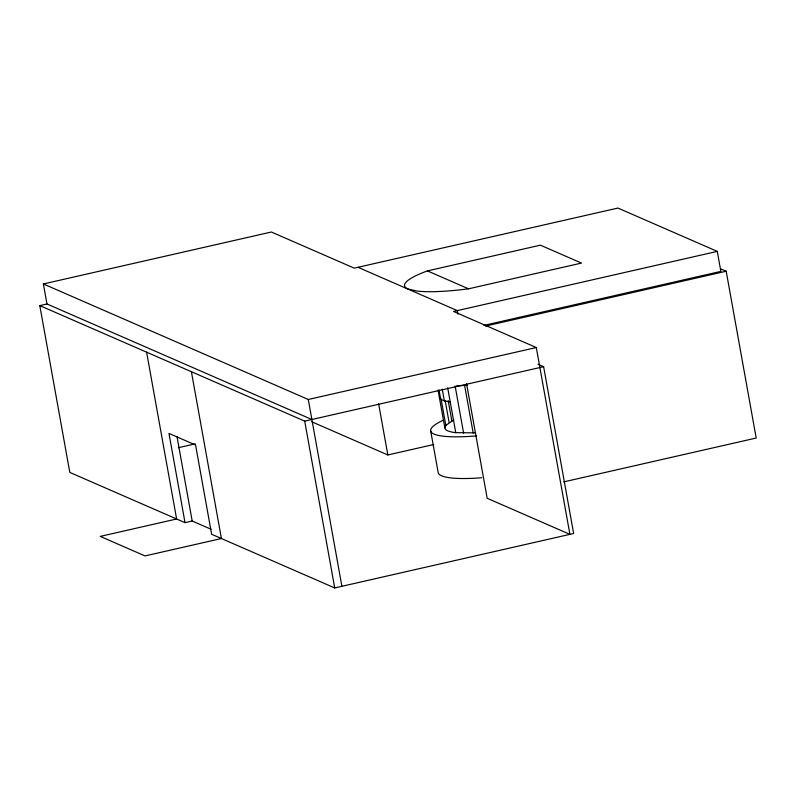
<?xml version="1.0" encoding="UTF-8"?>
<svg xmlns="http://www.w3.org/2000/svg" width="796" height="796" viewBox="0 0 796 796"><rect width="100%" height="100%" fill="white"/><g stroke="black" fill="none" stroke-linecap="round" stroke-linejoin="round"><path stroke-width="1.19" d="M475.63 432.895L455.76 432.646A72.376 12.696 -10.2 0 1 444.845 427.89L445.83 425.392L453.7 419.99M311.883 419.502L46.974 303.973L43.372 283.953L271.376 232.014L354.22 268.143L617.925 208.064L717.266 251.387L720.868 271.396L483.878 325.395M211.049 529.24L192.194 521.022L185.02 522.654L69.809 472.416L39.8 305.604L46.974 303.973M427.442 270.899L540.404 245.168L581.488 263.078L468.536 288.819A84.784 14.865 -10.2 0 1 416.835 291.028L407.97 288.978A84.784 14.865 -10.2 0 1 427.442 270.899L468.536 288.819M717.266 251.387L453.571 311.465L536.295 347.534L569.906 534.355L487.182 498.286L466.585 383.831M485.47 326.081L726.191 271.237L756.2 438.039L563.867 481.859M43.372 283.953L308.281 399.483L536.295 347.534M178.324 447.69L195.209 443.85M39.8 305.604L304.709 421.134L543.628 366.697L573.647 533.509L334.728 587.936L211.636 534.265L195.577 445.024L168.971 433.412L185.02 522.654M311.803 421.8L387.841 454.964L433.81 444.486M439.322 397.204L440.695 399.284L444.377 400.895L450.238 401.96M720.519 268.759L726.191 271.237M357.961 267.287L457.302 310.609L457.939 314.141M537.997 364.24L543.628 366.697M464.496 384.757L473.182 433.044M455.133 386.05L463.61 433.143M447.69 387.831L455.76 432.646M448.178 400.488L451.869 421.014M445.213 400.816L449.123 422.547M442.258 389.115L444.377 400.895M441.044 398.826L445.83 425.392M439.004 389.871L440.695 399.284M438.059 390.139L444.845 427.89M430.666 430.795L438.168 472.496A84.784 14.865 -10.2 0 0 481.799 477.769M378.637 403.821L387.841 454.964M308.281 399.483L341.902 586.304M304.709 421.134L334.728 587.936M191.398 371.722L221.417 538.524L145.031 555.926L100.236 536.395L176.622 518.992L146.603 352.18M177.02 436.666L192.194 521.022M476.555 435.89A84.784 14.865 -10.2 0 1 443.501 420.109M467.431 385.184A84.784 14.865 -10.2 0 1 456.536 385.891"/></g></svg>
